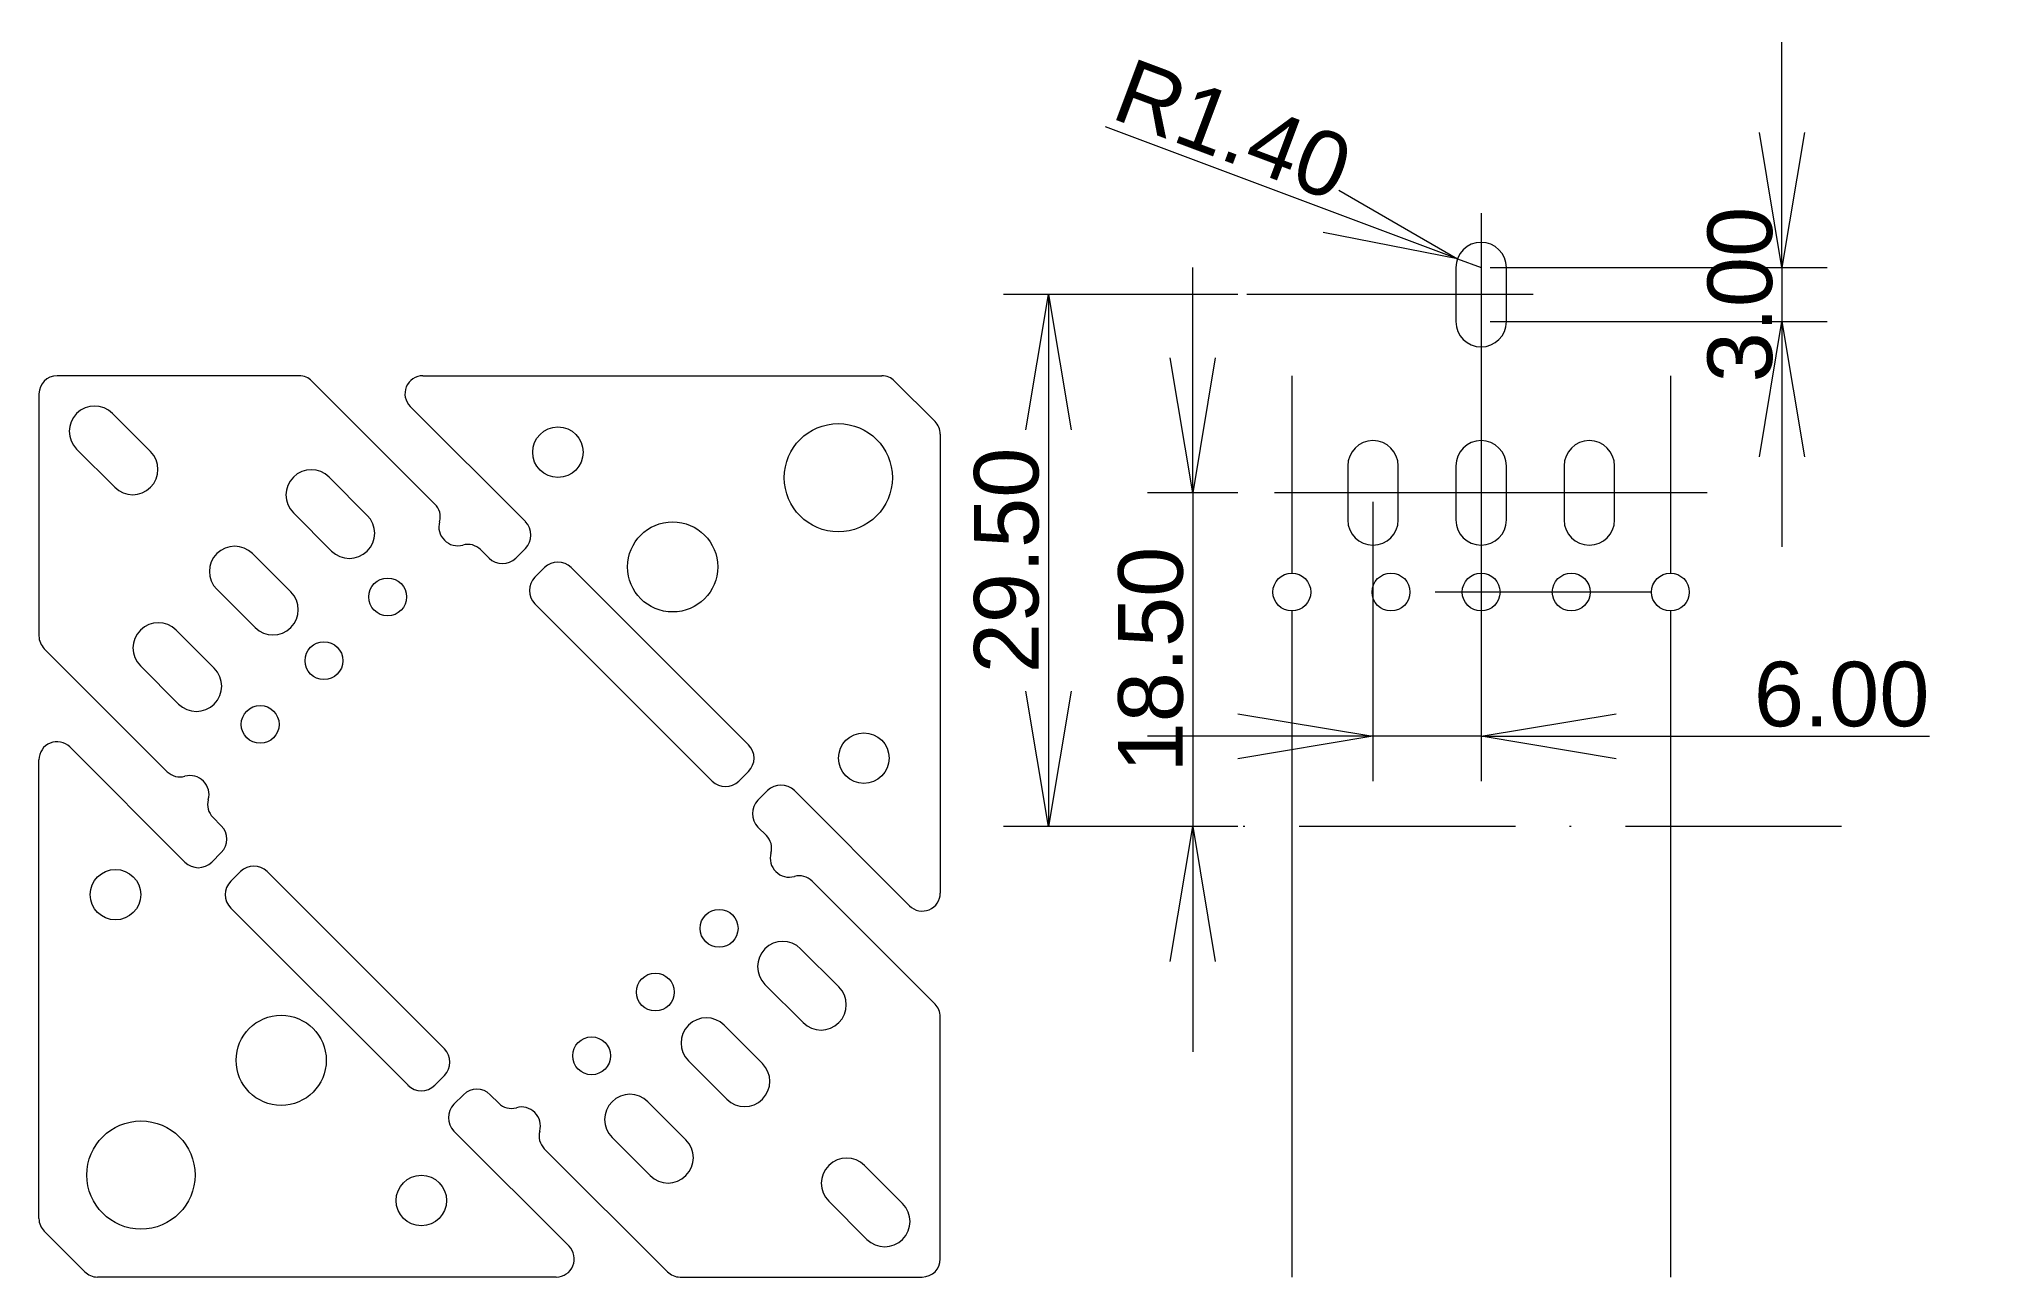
# Model space of a CAD drawing. Extents: x 0 to 108, y 0 to 69.
import ezdxf

# ---------------------------------------------------------------- set-up
doc = ezdxf.new("R2010")
doc.units = 0
for name, pattern in [('ACAD_ISO03W100', [30, 12, -18]), ('ACAD_ISO04W100', [30, 24, -3, 0, -3]), ('ACAD_ISO10W100', [18, 12, -3, 0, -3])]:
    doc.linetypes.add(name, pattern=pattern)
doc.layers.add('New Layer 1', color=7, linetype='Continuous', lineweight=13)
doc.styles.add('Arial', font='arial.ttf')
doc.styles.get("Standard").update_dxf_attribs({"font": 'txt.shx', "bigfont": 'extfont'})
doc.dimstyles.get("Standard").update_dxf_attribs({"dimtxt": 0.18, "dimasz": 0.18, "dimexe": 0.18, "dimexo": 0.0625, "dimgap": 0.09, "dimtad": 0, "dimtih": 1, "dimtoh": 1, "dimdec": 4, "dimzin": 0, "dimdsep": 46, "dimtxsty": 'Standard', "dimcen": 0.09, "dimadec": 0, "dimazin": 0, "dimtfac": 1, "dimtdec": 4, "dimtofl": 0, "dimtmove": 0, "dimatfit": 3, "dimfxl": 1, "dimtolj": 1, "dimtzin": 0, "dimarcsym": 0})

# ---------------------------------------------------------------- blocks, each defined once
blk = doc.blocks.new('*D2')
at = {"layer": 'New Layer 1'}
for p, q in [((96.69, 56), (96.69, 68.5)), ((80.5, 56), (99.19, 56)), ((96.69, 56), (96.69, 53)), ((80.5, 53), (99.19, 53)), ((96.69, 53), (96.69, 40.5))]:
    blk.add_line(p, q, dxfattribs=at)
at = {"layer": 'New Layer 1', "linetype": 'Continuous'}
for points in [[(97.94, 63.5), (96.69, 56), (95.44, 63.5)], [(95.44, 45.5), (96.69, 53), (97.94, 45.5)]]:
    blk.add_lwpolyline(points, dxfattribs=at)
at = {"layer": 'New Layer 1', "insert": (96.19, 49.63), "char_height": 3.5839, "width": 12.95, "attachment_point": 7, "rotation": 90, "line_spacing_factor": 0.75, "style": 'Arial'}
blk.add_mtext('{\\fArial|b0|i0;3.00}', dxfattribs=at)
blk = doc.blocks.new('_OPEN')
at = {"color": 0, "linetype": 'ByBlock', "lineweight": -2}
for p, q in [((-1, 0.166667), (0, 0)), ((-1, -0.166667), (0, 0)), ((0, 0), (-1, 0))]:
    blk.add_line(p, q, dxfattribs=at)
blk = doc.blocks.new('*D3')
at = {"layer": 'New Layer 1'}
for p, q in [((66.5, 54.5), (53.5, 54.5)), ((56, 54.5), (56, 25)), ((66.5, 25), (53.5, 25))]:
    blk.add_line(p, q, dxfattribs=at)
at = {"layer": 'New Layer 1', "linetype": 'Continuous'}
for points in [[(54.75, 47), (56, 54.5), (57.25, 47)], [(57.25, 32.5), (56, 25), (54.75, 32.5)]]:
    blk.add_lwpolyline(points, dxfattribs=at)
at = {"layer": 'New Layer 1', "insert": (55.5, 33.49), "char_height": 3.583, "width": 16.92, "attachment_point": 7, "rotation": 90, "line_spacing_factor": 0.75, "style": 'Arial'}
blk.add_mtext('{\\fArial|b0|i0;29.50}', dxfattribs=at)
blk = doc.blocks.new('*D4')
at = {"layer": 'New Layer 1'}
for p, q in [((64, 43.5), (64, 56)), ((66.5, 43.5), (61.5, 43.5)), ((64, 43.5), (64, 25)), ((66.5, 25), (61.5, 25)), ((64, 25), (64, 12.5))]:
    blk.add_line(p, q, dxfattribs=at)
at = {"layer": 'New Layer 1', "linetype": 'Continuous'}
for points in [[(65.25, 51), (64, 43.5), (62.75, 51)], [(62.75, 17.5), (64, 25), (65.25, 17.5)]]:
    blk.add_lwpolyline(points, dxfattribs=at)
at = {"layer": 'New Layer 1', "insert": (63.5, 27.99), "char_height": 3.5834, "width": 16.365, "attachment_point": 7, "rotation": 90, "line_spacing_factor": 0.75, "style": 'Arial'}
blk.add_mtext('{\\fArial|b0|i0;18.50}', dxfattribs=at)
blk = doc.blocks.new('*D5')
at = {"layer": 'New Layer 1'}
for p, q in [((74, 43), (74, 27.5)), ((80, 43), (80, 27.5)), ((74, 30), (61.5, 30)), ((80, 30), (74, 30)), ((80, 30), (104.87, 30))]:
    blk.add_line(p, q, dxfattribs=at)
at = {"layer": 'New Layer 1', "linetype": 'Continuous'}
for points in [[(66.5, 31.25), (74, 30), (66.5, 28.75)], [(87.5, 28.75), (80, 30), (87.5, 31.25)]]:
    blk.add_lwpolyline(points, dxfattribs=at)
at = {"layer": 'New Layer 1', "insert": (95.13, 30.5), "char_height": 3.5827, "width": 12.985, "attachment_point": 7, "line_spacing_factor": 0.75, "style": 'Arial'}
blk.add_mtext('{\\fArial|b0|i0;6.00}', dxfattribs=at)
blk = doc.blocks.new('*D6')
at = {"layer": 'New Layer 1'}
for q in [(59.17, 63.81), (80, 56)]:
    blk.add_line((78.69, 56.49), q, dxfattribs=at)
at = {"layer": 'New Layer 1', "linetype": 'Continuous'}
blk.add_lwpolyline([(72.11, 60.3), (78.69, 56.49), (71.23, 57.95)], dxfattribs=at)
at = {"layer": 'New Layer 1', "insert": (59.35, 64.28), "char_height": 3.5833, "width": 17.735, "attachment_point": 7, "rotation": 339.444, "line_spacing_factor": 0.75, "style": 'Arial'}
blk.add_mtext('{\\fArial|b0|i0;R1.40}', dxfattribs=at)

msp = doc.modelspace()

# ---------------------------------------------------------------- linework, layer by layer
at = {"layer": 'New Layer 1', "linetype": 'ACAD_ISO04W100'}
for p, q in [((80, 59.01), (80, 39.86)), ((92.54, 43.5), (67, 43.5))]:
    msp.add_line(p, q, dxfattribs=at)
at = {"layer": 'New Layer 1'}
for p, q in [((78.6, 56), (78.6, 53)), ((81.4, 53), (81.4, 56)), ((82.89, 54.5), (67, 54.5)), ((14.435, 50), (1, 50)), ((21.302, 50), (46.757, 50)), ((69.5, 50), (69.5, 39.05)), ((90.5, 50), (90.5, 39.05)), ((0, 49), (0, 35.565)), ((15.142, 49.707), (21.967, 42.882)), ((47.464, 49.707), (49.707, 47.464)), ((6.191, 45.789), (4.07, 47.91)), ((20.594, 48.293), (26.984, 41.904)), ((50, 46.757), (50, 21.302)), ((2.09, 45.93), (4.211, 43.809)), ((18.212, 42.253), (16.09, 44.375)), ((72.6, 45), (72.6, 42)), ((75.4, 42), (75.4, 45)), ((78.6, 45), (78.6, 42)), ((81.4, 42), (81.4, 45)), ((84.6, 45), (84.6, 42)), ((87.4, 42), (87.4, 45)), ((14.111, 42.395), (16.232, 40.274)), ((13.969, 38.011), (11.848, 40.132)), ((24.498, 40.352), (24.965, 39.885)), ((26.45, 39.885), (26.984, 40.419)), ((28.044, 39.358), (27.51, 38.824)), ((29.529, 39.358), (39.358, 29.529)), ((9.868, 38.152), (11.989, 36.031)), ((27.51, 37.339), (37.339, 27.51)), ((69.5, 36.95), (69.5, 0)), ((90.5, 36.95), (90.5, 0)), ((9.726, 33.768), (7.605, 35.889)), ((0.293, 34.858), (7.118, 28.033)), ((5.625, 33.91), (7.747, 31.788)), ((8.096, 23.016), (1.707, 29.406)), ((0, 3.243), (0, 28.698)), ((39.358, 28.044), (38.824, 27.51)), ((40.419, 26.984), (39.885, 26.45)), ((41.904, 26.984), (48.293, 20.594)), ((9.648, 25.502), (10.115, 25.035)), ((39.885, 24.965), (40.352, 24.498)), ((9.581, 23.016), (10.115, 23.55)), ((11.176, 22.49), (10.642, 21.956)), ((12.661, 22.49), (22.49, 12.661)), ((49.707, 15.142), (42.882, 21.967)), ((20.471, 10.642), (10.642, 20.471)), ((44.375, 16.09), (42.253, 18.212)), ((40.274, 16.232), (42.395, 14.111)), ((50, 1), (50, 14.435)), ((40.132, 11.848), (38.011, 13.969)), ((36.031, 11.989), (38.152, 9.868)), ((22.49, 11.176), (21.956, 10.642)), ((23.55, 10.115), (23.016, 9.581)), ((25.035, 10.115), (25.502, 9.648)), ((35.889, 7.605), (33.768, 9.726)), ((29.406, 1.707), (23.016, 8.096)), ((31.788, 7.747), (33.91, 5.625)), ((34.858, 0.293), (28.033, 7.118)), ((47.91, 4.07), (45.789, 6.191)), ((43.809, 4.211), (45.93, 2.09)), ((2.536, 0.293), (0.293, 2.536)), ((28.698, 0), (3.243, 0)), ((35.565, 0), (49, 0))]:
    msp.add_line(p, q, dxfattribs=at)
at = {"layer": 'New Layer 1', "linetype": 'ACAD_ISO03W100'}
msp.add_line((89.45, 38), (70.55, 38), dxfattribs=at)
at = {"layer": 'New Layer 1', "linetype": 'ACAD_ISO10W100'}
msp.add_line((100, 25), (59.23, 25), dxfattribs=at)
at = {"layer": 'New Layer 1'}
for centre, radius in [((28.787, 45.757), 1.4), ((44.343, 44.343), 3), ((35.151, 39.393), 2.5), ((69.5, 38), 1.05), ((75, 38), 1.05), ((80, 38), 1.05), ((85, 38), 1.05), ((90.5, 38), 1.05), ((19.343, 37.728), 1.05), ((15.808, 34.192), 1.05), ((12.272, 30.657), 1.05), ((45.757, 28.787), 1.4), ((4.243, 21.213), 1.4), ((37.728, 19.343), 1.05), ((34.192, 15.808), 1.05), ((13.435, 12.021), 2.5), ((30.657, 12.272), 1.05), ((5.657, 5.657), 3), ((21.213, 4.243), 1.4)]:
    msp.add_circle(centre, radius, dxfattribs=at)
for centre, radius, start, end in [((80, 56), 1.4, 0, 180), ((80, 53), 1.4, 180, 0), ((1, 49), 1, 90, 180), ((14.435, 49), 1, 45, 90), ((21.302, 49), 1, 90, 225), ((46.757, 49), 1, 45, 90), ((3.08, 46.92), 1.4, 45, 225), ((49, 46.757), 1, 0, 45), ((5.201, 44.799), 1.4, 225, 45), ((74, 45), 1.4, 0, 180), ((80, 45), 1.4, 0, 180), ((86, 45), 1.4, 0, 180), ((15.101, 43.385), 1.4, 45, 225), ((17.222, 41.263), 1.4, 225, 45), ((21.26, 42.175), 1, 344.1964, 45), ((23.232, 41.617), 1.05, 164.1964, 285.8036), ((26.241, 41.161), 1.05, 315, 45), ((74, 42), 1.4, 180, 0), ((80, 42), 1.4, 180, 0), ((86, 42), 1.4, 180, 0), ((10.858, 39.142), 1.4, 45, 225), ((23.791, 39.644), 1, 45, 105.8036), ((25.707, 40.627), 1.05, 225, 315), ((28.787, 38.616), 1.05, 45, 135), ((12.979, 37.021), 1.4, 225, 45), ((28.253, 38.081), 1.05, 135, 225), ((6.615, 34.899), 1.4, 45, 225), ((1, 35.565), 1, 180, 225), ((8.737, 32.778), 1.4, 225, 45), ((1, 28.698), 1, 45, 180), ((38.616, 28.787), 1.05, 315, 45), ((7.825, 28.74), 1, 225, 285.8036), ((8.383, 26.768), 1.05, 344.1964, 105.8036), ((38.081, 28.253), 1.05, 225, 315), ((41.161, 26.241), 1.05, 45, 135), ((10.356, 26.209), 1, 164.1964, 225), ((40.627, 25.707), 1.05, 135, 225), ((9.373, 24.293), 1.05, 315, 45), ((39.644, 23.791), 1, 344.1964, 45), ((8.839, 23.759), 1.05, 225, 315), ((11.919, 21.747), 1.05, 45, 135), ((41.617, 23.232), 1.05, 164.1964, 285.8036), ((11.384, 21.213), 1.05, 135, 225), ((42.175, 21.26), 1, 45, 105.8036), ((49, 21.302), 1, 225, 0), ((41.263, 17.222), 1.4, 45, 225), ((43.385, 15.101), 1.4, 225, 45), ((49, 14.435), 1, 0, 45), ((37.021, 12.979), 1.4, 45, 225), ((21.747, 11.919), 1.05, 315, 45), ((39.142, 10.858), 1.4, 225, 45), ((21.213, 11.384), 1.05, 225, 315), ((24.293, 9.373), 1.05, 45, 135), ((32.778, 8.737), 1.4, 45, 225), ((23.759, 8.839), 1.05, 135, 225), ((26.209, 10.356), 1, 225, 285.8036), ((26.768, 8.383), 1.05, 344.1964, 105.8036), ((28.74, 7.825), 1, 164.1964, 225), ((34.899, 6.615), 1.4, 225, 45), ((44.799, 5.201), 1.4, 45, 225), ((46.92, 3.08), 1.4, 225, 45), ((1, 3.243), 1, 180, 225), ((28.698, 1), 1, 270, 45), ((3.243, 1), 1, 225, 270), ((35.565, 1), 1, 225, 270), ((49, 1), 1, 270, 0)]:
    msp.add_arc(centre, radius, start, end, dxfattribs=at)

# ---------------------------------------------------------------- dimensions: what is measured, and where the dimension line sits
dim = msp.add_radius_dim(center=(80, 56), mpoint=(78.689, 56.492), dimstyle='Standard', override={"dimtxt": 3.583299, "dimasz": 7.5, "dimgap": 0.5, "dimtad": 1, "dimtih": 0, "dimtoh": 0, "dimdec": 2, "dimzin": 1, "dimtxsty": 'Arial', "dimblk": 'OPEN', "dimtfac": 0.5, "dimtdec": 2, "dimtix": 1, "dimtofl": 1, "dimatfit": 1, "dimtolj": 0, "dimtzin": 1}, dxfattribs=at)
dim.commit()
dim.dimension.update_dxf_attribs({"geometry": '*D6', "text_midpoint": (66.577, 64.551), "dimtype": 164})
for base, p1, p2, override, picture, middle in [((96.69, 53), (80, 56), (80, 53), {"dimtxt": 3.583871, "dimasz": 7.5, "dimexe": 2.5, "dimexo": 0.5, "dimgap": 0.5, "dimtad": 1, "dimtih": 0, "dimtoh": 0, "dimdec": 2, "dimzin": 1, "dimtxsty": 'Arial', "dimblk": 'OPEN', "dimtfac": 0.5, "dimtdec": 2, "dimtix": 1, "dimtofl": 1, "dimatfit": 1, "dimtolj": 0, "dimtzin": 1}, '*D2', (93.397, 54.5)), ((64, 25), (67, 43.5), (67, 25), {"dimtxt": 3.583414, "dimasz": 7.5, "dimexe": 2.5, "dimexo": 0.5, "dimgap": 0.5, "dimtad": 1, "dimtih": 0, "dimtoh": 0, "dimdec": 2, "dimzin": 1, "dimtxsty": 'Arial', "dimblk": 'OPEN', "dimtfac": 0.5, "dimtdec": 2, "dimtix": 1, "dimtofl": 1, "dimatfit": 1, "dimtolj": 0, "dimtzin": 1}, '*D4', (60.707, 34.25)), ((56, 25), (67, 54.5), (67, 25), {"dimtxt": 3.58299, "dimasz": 7.5, "dimexe": 2.5, "dimexo": 0.5, "dimgap": 0.5, "dimtad": 1, "dimtih": 0, "dimtoh": 0, "dimdec": 2, "dimzin": 1, "dimtxsty": 'Arial', "dimblk": 'OPEN', "dimtfac": 0.5, "dimtdec": 2, "dimtix": 1, "dimtofl": 1, "dimatfit": 1, "dimtolj": 0, "dimtzin": 1}, '*D3', (52.707, 39.75))]:
    dim = msp.add_linear_dim(base=base, p1=p1, p2=p2, angle=90, dimstyle='Standard', override=override, dxfattribs=at)
    dim.commit()
    dim.dimension.update_dxf_attribs({"geometry": picture, "text_midpoint": middle})
dim = msp.add_linear_dim(base=(74, 30), p1=(80, 43.5), p2=(74, 43.5), dimstyle='Standard', override={"dimtxt": 3.582672, "dimasz": 7.5, "dimexe": 2.5, "dimexo": 0.5, "dimgap": 0.5, "dimtad": 1, "dimtih": 0, "dimtoh": 0, "dimdec": 2, "dimzin": 1, "dimtxsty": 'Arial', "dimblk": 'OPEN', "dimtfac": 0.5, "dimtdec": 2, "dimtix": 1, "dimtofl": 1, "dimatfit": 1, "dimtolj": 0, "dimtzin": 1}, dxfattribs=at)
dim.commit()
dim.dimension.update_dxf_attribs({"geometry": '*D5', "text_midpoint": (100, 33.293)})

doc.saveas('drawing.dxf')
